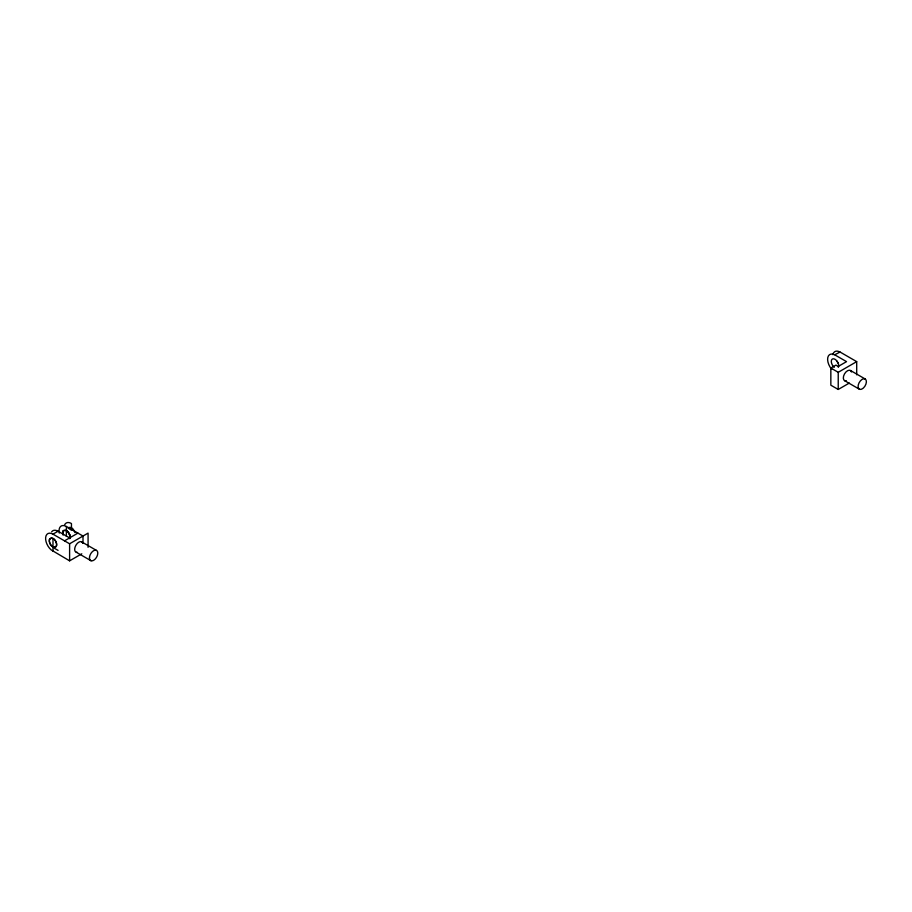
<?xml version="1.0" encoding="UTF-8"?>
<svg xmlns="http://www.w3.org/2000/svg" width="912" height="912" viewBox="0 0 912 912"><rect width="100%" height="100%" fill="white"/><g stroke="black" fill="none" stroke-linecap="round" stroke-linejoin="round"><path stroke-width="1.37" d="M63.167 531.16L62.905 534.421L62.746 532.129L63.692 530.522L63.042 531.229M70.019 537.818C72.276 534.842 63.327 527.98 67.955 532.015M69.734 538.718L70.156 537.749M81.784 553.801L69.608 560.834L51.129 549.89A10.442 6.031 60 0 1 45.657 537.419A10.442 6.031 60 0 1 52.942 534.147L58.072 531.24L69.608 537.909M68.229 528.447L71.147 527.615L73.838 530.157L74.932 532.597M69.164 528.755L71.147 527.615M70.133 529.359L72.105 528.219M71.045 530.225L73.028 529.085M68.902 533.007L70.201 536.655M64.535 540.839L77.919 533.11M52.987 534.181L69.608 543.78L88.076 533.11L88.076 547.325M831.641 369.212A10.442 6.031 60 0 1 827.777 357.595A10.442 6.031 60 0 1 834.628 354.814L840.077 352.043L856.699 361.642L856.699 374.832M849.311 383.063L838.231 389.458L830.843 385.195L830.843 368.038L835.928 365.108L838.231 366.442L846.541 361.642L835.004 354.973M830.843 368.038L838.231 372.301L856.699 361.642M68.628 527.672L70.201 527.307M63.555 530.59L66.2 530.465M840.077 352.043L839.701 351.884A10.442 6.031 60 0 0 832.861 354.665M52.987 538.445C47.23 536.256 49.282 545.775 52.987 546.972C58.744 549.161 56.692 539.642 52.987 538.445L52.987 546.949M52.987 551.236L53.033 547.474L58.072 550.381M850.406 370.454L865.18 378.993A5.882 3.397 -60 0 1 863.322 388.09A5.882 3.397 -60 0 1 858.226 385.149A5.882 3.397 -60 0 1 865.18 378.993M844.535 380.635L859.309 389.173M81.396 541.717L96.182 550.244M76.289 552.239L91.063 560.766M58.015 531.217L58.072 531.251A10.442 6.031 60 0 0 51.642 531.856M838.231 372.301L838.231 389.458M83.003 543.153L83.003 536.039L66.382 526.452L66.382 536.381M71.455 527.809L71.455 523.591L70.441 523.009A10.442 6.031 60 0 0 64.615 524.879M69.608 543.78L69.608 560.834M846.393 380.806A5.882 3.397 -60 0 1 844.535 373.852A5.882 3.397 -60 0 1 851.477 371.993M834.286 367.319A5.221 3.021 60 0 1 831.311 361.152A5.221 3.021 60 0 1 834.754 359.157L835.723 359.784A5.221 3.021 60 0 1 838.31 367.354M838.447 363.5A5.221 3.021 60 0 1 837.011 361.22M82.696 542.948A5.882 3.397 -60 0 0 79.424 541.888L78.329 542.503A5.882 3.397 -60 0 0 74.727 548.682L74.716 549.947A5.882 3.397 -60 0 0 77.224 552.33M63.122 535.116A5.221 3.021 60 0 1 65.527 530.339L66.485 530.784A5.221 3.021 60 0 1 69.073 533.611L69.631 534.831A5.221 3.021 60 0 1 69.916 538.251M59.303 533.087A10.363 5.985 60 0 1 66.382 526.52M89.501 557.221L89.501 558.475A5.882 3.397 -60 0 0 93.047 560.584L94.13 559.968A5.882 3.397 -60 0 0 97.732 553.789L97.744 552.535A5.882 3.397 -60 0 0 94.198 550.426L93.115 551.042A5.882 3.397 -60 0 0 89.501 557.221M49.373 539.756C48.245 543.335 54.15 550.609 56.601 545.661C57.73 542.081 51.824 534.82 49.373 539.756"/></g></svg>
